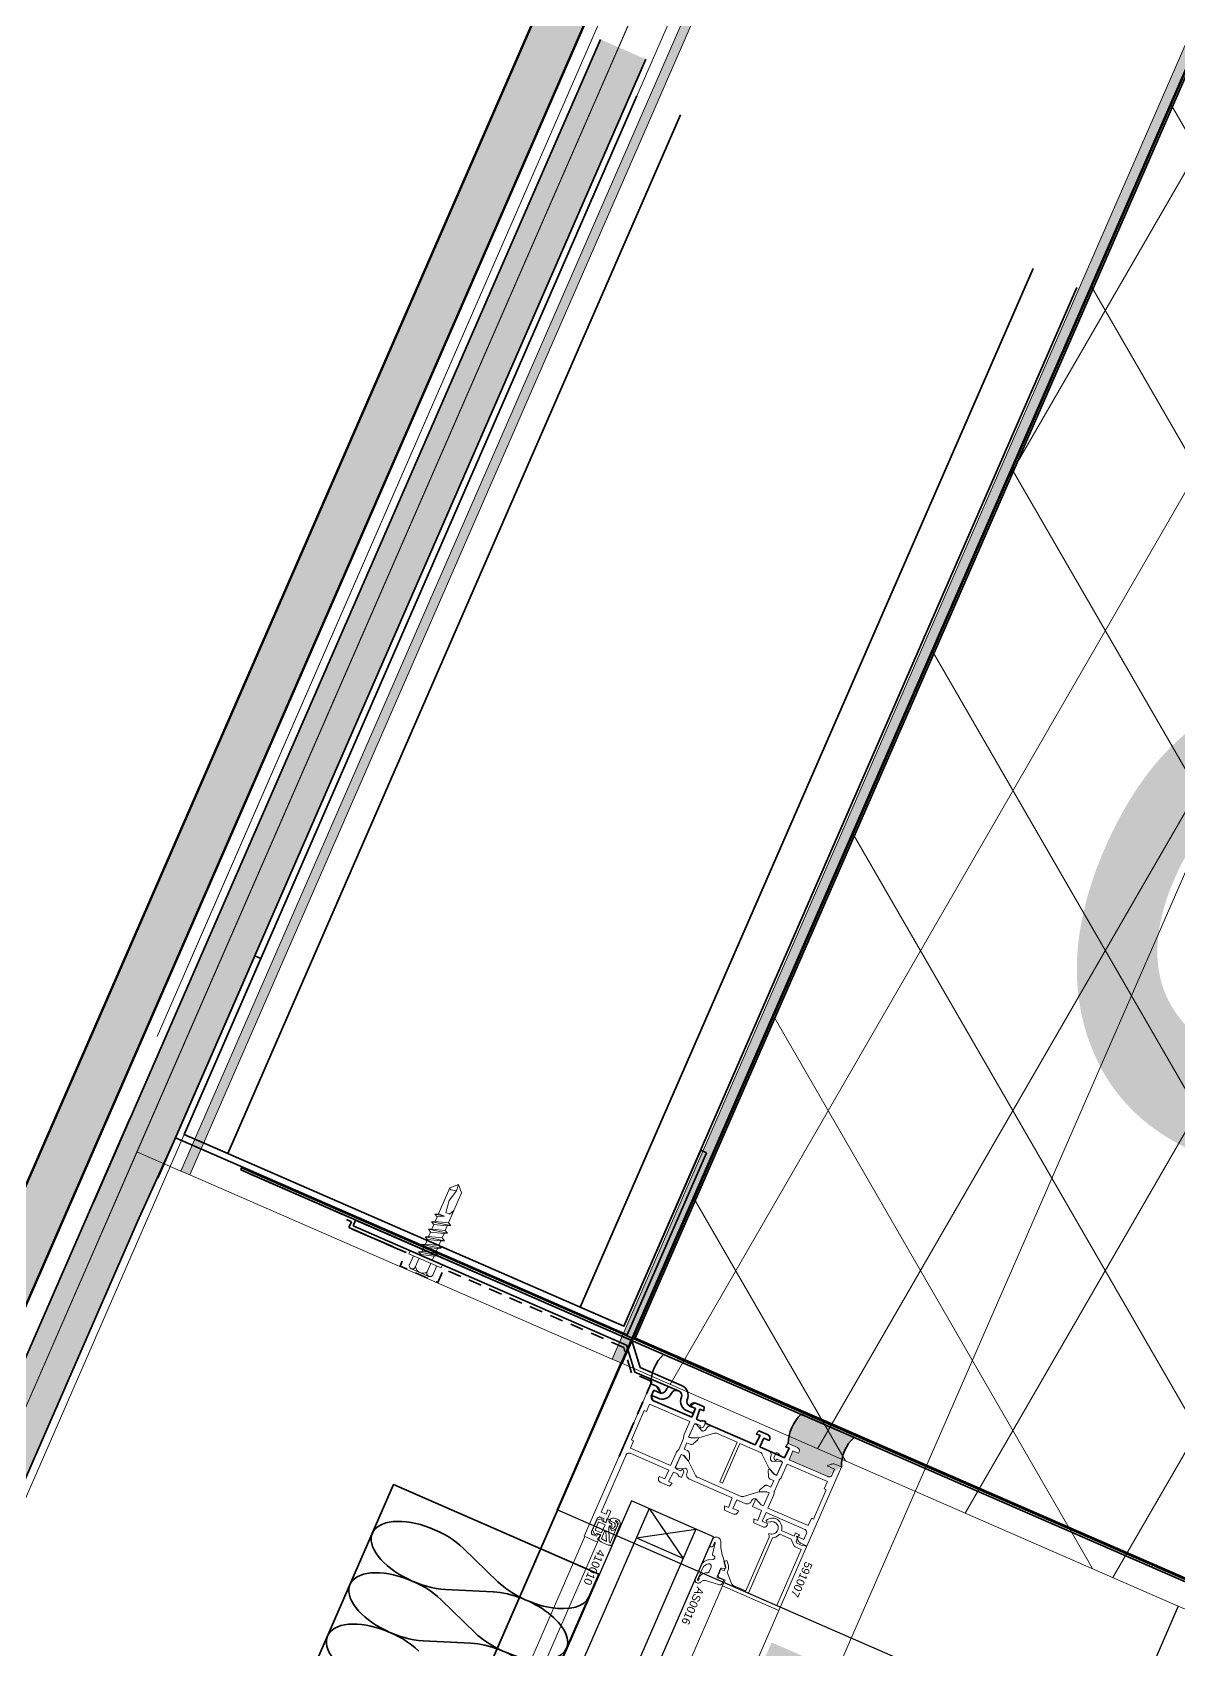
# Model space of a CAD drawing. Header units: millimetres. Extents: x -50172 to 90294, y -80883 to 956680.
# Drawn here: x 9364 to 9722, y -5718 to -5213 of the extents above; entities that cross this region are included whole.
import ezdxf
from ezdxf.enums import TextEntityAlignment as Align

# ---------------------------------------------------------------- set-up
doc = ezdxf.new("R2010")
doc.units = ezdxf.units.MM
doc.header["$MEASUREMENT"] = 0
for name, pattern in [('Dot & Dashed', [670.277762, 352.777767, -176.388884, 0, -141.111112]), ('Double Dashed', [1093.611073, 529.166651, -211.666656, 141.111112, -211.666656]), ('STYLE_15', [6.944444, 4.165649, -2.778795])]:
    doc.linetypes.add(name, pattern=pattern)
for name, color, linetype, lineweight in [('0_Pen_No__1', 7, 'Continuous', 13), ('0_Pen_No__2', 8, 'Continuous', 15), ('0_Pen_No__5', 7, 'Continuous', 25), ('0_Pen_No__6', 7, 'Continuous', 35), ('0_Pen_No__7', 7, 'Continuous', 35), ('0_Pen_No__9', 7, 'Continuous', 13), ('New_A-20-M_Floor_Slab_Pen_No__89', 8, 'Continuous', 20), ('New_A-20-M_Roof_Pen_No__93', 8, 'Continuous', 13), ('New_A-25-M_Curtain_Wall_Pen_No__90', 8, 'Continuous', 20), ('New_A-25-M_Wall_Ext_Pen_No__1', 7, 'Continuous', 13), ('New_A-25-M_Wall_Ext_Pen_No__87', 8, 'Continuous', 20), ('New_A-95-P_Drawing_Pen_No__1', 7, 'Continuous', 13), ('New_ArchiCAD Windows_Pen_No__1', 7, 'Continuous', 13), ('New_ArchiCAD Windows_Pen_No__3', 7, 'Continuous', 18), ('New_ArchiCAD Zone Stamps_Pen_No__9', 7, 'Continuous', 13)]:
    doc.layers.add(name, color=color, linetype=linetype, lineweight=lineweight)
for name, color, linetype, lineweight, true_color in [('0_Pen_No__40', 7, 'Continuous', 35, 0x2a2a2a), ('0_Pen_No__54', 7, 'Continuous', 35, 0x444444), ('A-15-MG_Structural_Grid_Pen_No__163', 7, 'Continuous', 0, 0x750077), ('A-25-M_Wall_Int_Pen_No__107', 7, 'Continuous', 15, 0xa6a6a6), ('A-25-M_Wall_Int_Pen_No__27', 7, 'Continuous', 50, 0x2a2a2a), ('New_A-15-MG_Structural_Grid_Phase_2_Pen_No__222', 7, 'Continuous', 13, 0x65af33), ('New_A-25-M_Curtain_Wall_Pen_No__69', 7, 'Continuous', 20, 0x606060), ('New_A-25-M_Wall_Ext_Pen_No__107', 7, 'Continuous', 15, 0xa6a6a6), ('New_A-35-M_FFE-Zone_Pen_No__74', 7, 'Continuous', 20, 0x606060), ('New_ArchiCAD Windows_Pen_No__23', 7, 'Continuous', 30, 0x2a2a2a)]:
    doc.layers.add(name, color=color, linetype=linetype, lineweight=lineweight, true_color=true_color)
for name, color, linetype in [('A-15-MG_Structural_Grid', 7, 'Continuous'), ('A-25-M_Wall_Int', 7, 'Continuous'), ('New_A-15-MG_Structural_Grid_Phase_2', 7, 'Continuous'), ('New_A-20-M_Floor_Slab', 7, 'Continuous'), ('New_A-20-M_Roof', 7, 'Continuous'), ('New_A-25-M_Curtain_Wall', 7, 'Continuous'), ('New_A-25-M_Wall_Ext', 7, 'Continuous'), ('New_A-35-M_FFE-Zone', 7, 'Continuous'), ('New_A-95-P_Drawing', 7, 'Continuous'), ('New_ArchiCAD Windows', 7, 'Continuous')]:
    doc.layers.add(name, color=color, linetype=linetype)
doc.styles.add('GENERATED_STYLE_2', font='')
doc.styles.add('GENERATED_STYLE_3', font='')
doc.styles.add('GENERATED_STYLE_4', font='')
doc.styles.get('GENERATED_STYLE_2').set_extended_font_data('Arial', bold=True)
doc.styles.get('GENERATED_STYLE_3').set_extended_font_data('Arial')
doc.styles.get('GENERATED_STYLE_4').set_extended_font_data('Swis721 BT')
doc.dimstyles.new('GENERATED_STYLE__1', dxfattribs={"dimtxt": 250, "dimasz": 95, "dimexe": 0.18, "dimexo": 0, "dimgap": 0.09, "dimtad": 1, "dimdec": 0, "dimzin": 0, "dimdsep": 46, "dimtxsty": 'GENERATED_STYLE_4', "dimblk": 'ARROWHEAD_2', "dimblk1": 'ARROWHEAD_2', "dimblk2": 'ARROWHEAD_2', "dimcen": 0.09, "dimclrd": 7, "dimclre": 7, "dimclrt": 7, "dimadec": 0, "dimazin": 0, "dimtfac": 1, "dimtdec": 4, "dimtmove": 0, "dimatfit": 3, "dimfxl": 1, "dimtolj": 1, "dimtzin": 0, "dimarcsym": 0})

# ---------------------------------------------------------------- blocks, each defined once
blk = doc.blocks.new('Wall_2_1', base_point=(10092.6, -4631.3))
at = {"layer": 'New_A-25-M_Wall_Ext_Pen_No__87', "linetype": 'Continuous', "flags": 128}
for points in [[(10000.93, -4591.33), (2142.47, -22613.27)], [(2234.14, -22653.24), (10092.6, -4631.3)]]:
    blk.add_lwpolyline(points, dxfattribs=at)
blk = doc.blocks.new('Wall_4_1', base_point=(9982.59, -4632.6))
at = {"layer": 'New_A-25-M_Wall_Ext_Pen_No__87', "linetype": 'Continuous', "flags": 128}
for points in [[(9831.34, -4566.65), (7921.52, -8946.49)], [(4871.77, -16353.33), (9982.59, -4632.6)]]:
    blk.add_lwpolyline(points, dxfattribs=at)
blk = doc.blocks.new('Single Office_INB 2115_24_1', base_point=(8057.77, -4933.21))
at = {"layer": 'New_A-35-M_FFE-Zone_Pen_No__74', "linetype": 'Continuous'}
blk.add_line((8511.78, -7592.83), (9849.29, -4525.48), dxfattribs=at)
at = {"layer": 'New_ArchiCAD Zone Stamps_Pen_No__9'}
for tag, height, style, p in [('ROOM_NAME', 250, 'GENERATED_STYLE_2', (6347.73, -3992.94)), ('zoneNameLine2', 250, 'GENERATED_STYLE_2', (6159.3, -4425.07)), ('ROOM_NUMBER', 200, 'GENERATED_STYLE_3', (5970.87, -4845.78)), ('measuredAreaCode', 200, 'GENERATED_STYLE_3', (5813.84, -5205.89)), ('DUMMY_649', 200, 'GENERATED_STYLE_3', (6121.24, -5339.93)), ('DUMMY_650', 200, 'GENERATED_STYLE_3', (6610.58, -5553.31)), ('DUMMY_651', 133.33, 'GENERATED_STYLE_3', (6889.88, -5659.86))]:
    blk.add_attdef(tag, text='', height=height, rotation=336.4404, dxfattribs=dict(at, style=style)).set_placement(p, align=Align.TOP_LEFT)
blk = doc.blocks.new('Slab_4_1', base_point=(-34879.65, -33019.01))
at = {"layer": 'New_A-20-M_Floor_Slab_Pen_No__89', "linetype": 'Continuous', "flags": 128}
blk.add_lwpolyline([(10933.09, -26822.78), (1863.41, -22867.95), (9871.66, -4502.51), (4224.74, -2040.17), (4132.95, -2000.14), (2145.42, -6558.18), (-3141.98, -4252.62), (-10743.58, -11326.43), (-11126.43, -10915.01), (-34879.65, -33019.01)], dxfattribs=at)
blk = doc.blocks.new('Slab_14_1', base_point=(10933.09, -26822.78))
at = {"layer": 'New_A-20-M_Floor_Slab_Pen_No__89', "linetype": 'Continuous', "flags": 128}
blk.add_lwpolyline([(10933.09, -26822.78), (1863.41, -22867.95), (9871.66, -4502.51), (18941.33, -8457.33)], close=True, dxfattribs=at)
blk = doc.blocks.new('Double Window 19_5')
at = {"layer": 'New_ArchiCAD Windows_Pen_No__1', "linetype": 'Continuous'}
for p, q in [((700, -0.5), (700, 0)), ((700, -190), (700, -0.5))]:
    blk.add_line(p, q, dxfattribs=at)
at = {"layer": 'New_ArchiCAD Windows_Pen_No__23', "linetype": 'Continuous'}
for p, q in [((650, -190), (650, 0)), ((650, 0), (700, 0)), ((700, -190), (650, -190))]:
    blk.add_line(p, q, dxfattribs=at)
at = {"layer": 'New_ArchiCAD Windows_Pen_No__3', "linetype": 'Continuous'}
for p, q in [((-700, 165), (700, 165)), ((-200, 0), (650, 0))]:
    blk.add_line(p, q, dxfattribs=at)
blk = doc.blocks.new('Wall_239_1', base_point=(10165.92, -4712.54))
at = {"layer": 'New_A-25-M_Wall_Ext_Pen_No__107', "linetype": 'Continuous'}
h = blk.add_hatch(dxfattribs=at)
h.set_pattern_fill('Plaster_0001', color=256, style=0, pattern_type=2)
h.set_pattern_definition([(66.4404, (0, 0), (-158.7675, 69.2305), [0, -100]), (66.4404, (-59.4, 80.45), (-158.7675, 69.2305), [0, -100])])
h.paths.add_polyline_path([(9396.94, -5562.86), (9410.69, -5568.86), (9845.09, -4572.65), (9831.34, -4566.65)])
at = {"layer": 'New_A-25-M_Wall_Ext_Pen_No__107', "linetype": 'Continuous', "lineweight": 0, "true_color": 0x535353}
for points in [[(9410.69, -5568.86), (9413.44, -5570.06), (9847.84, -4573.85), (9845.09, -4572.65)], [(9545.44, -5627.61), (9548.19, -5628.81), (9982.59, -4632.6), (9979.84, -4631.4)]]:
    blk.add_hatch(color=251, dxfattribs=at).paths.add_polyline_path(points)
at = {"layer": 'New_A-25-M_Wall_Ext_Pen_No__107', "linetype": 'Continuous'}
blk.add_hatch(color=256, dxfattribs=at).paths.add_polyline_path([(9982.59, -4632.6), (9548.19, -5628.81), (9548.65, -5629.01), (9983.05, -4632.8)])
h = blk.add_hatch(dxfattribs=at)
h.set_pattern_fill('Batt_Insulation_0001', color=256, style=0, pattern_type=2)
h.set_pattern_definition([(60, (0, 0), (-43.30127, 25), []), (120, (0, 0), (43.30127, 25), [])])
h.paths.add_polyline_path([(9983.05, -4632.8), (9548.65, -5629.01), (9722.35, -5704.76), (9730.88, -5708.47), (10165.27, -4712.26)])
at = {"layer": 'New_A-25-M_Wall_Ext_Pen_No__1', "linetype": 'Continuous'}
for p, q in [((9410.69, -5568.86), (9845.09, -4572.65)), ((9413.44, -5570.06), (9847.84, -4573.85)), ((9545.44, -5627.61), (9979.84, -4631.4)), ((9548.19, -5628.81), (9982.59, -4632.6)), ((9548.65, -5629.01), (9983.05, -4632.8)), ((9410.69, -5568.86), (9396.94, -5562.86)), ((9413.44, -5570.06), (9410.69, -5568.86)), ((9545.44, -5627.61), (9413.44, -5570.06)), ((9548.19, -5628.81), (9545.44, -5627.61)), ((9548.65, -5629.01), (9548.19, -5628.81)), ((9722.35, -5704.76), (9548.65, -5629.01)), ((9730.88, -5708.47), (9722.35, -5704.76))]:
    blk.add_line(p, q, dxfattribs=at)
at = {"layer": 'New_A-25-M_Wall_Ext_Pen_No__1', "linetype": 'Continuous', "flags": 128}
blk.add_lwpolyline([(9831.34, -4566.65), (9396.94, -5562.86)], dxfattribs=at)
at = {"layer": 'New_ArchiCAD Windows', "color": 251, "linetype": 'Continuous', "lineweight": 20, "true_color": 0x606060, "zscale": 1000, "rotation": 66.44041158399281}
blk.add_blockref('Double Window 19_5', (9268.4, -6270.46), dxfattribs=at)
blk = doc.blocks.new('Wall_449_1', base_point=(9073.79, -6234.67))
at = {"layer": 'A-25-M_Wall_Int_Pen_No__107', "linetype": 'Continuous'}
blk.add_hatch(color=256, dxfattribs=at).paths.add_polyline_path([(9093.54, -6226.92), (9543.89, -5194.12), (9530.14, -5188.12), (9073.79, -6234.67)])
at = {"layer": 'A-25-M_Wall_Int_Pen_No__27', "linetype": 'Continuous', "flags": 128}
for points in [[(9530.14, -5188.12), (9073.79, -6234.67)], [(9093.54, -6226.92), (9543.89, -5194.12)]]:
    blk.add_lwpolyline(points, dxfattribs=at)
blk = doc.blocks.new('Morph_2_1')
at = {"layer": 'New_A-20-M_Roof_Pen_No__93', "linetype": 'Continuous', "flags": 128}
blk.add_lwpolyline([(2064.53, -22792.01), (10012.82, -4564.06)], dxfattribs=at)
blk = doc.blocks.new('Standard grid marker')
at = {"layer": 'A-15-MG_Structural_Grid_Pen_No__163', "linetype": 'Double Dashed'}
blk.add_line((1000, 0), (29725.95, 0), dxfattribs=at)
at = {"layer": 'A-15-MG_Structural_Grid_Pen_No__163', "style": 'GENERATED_STYLE_4'}
for tag, p in [('AC_MarkerText_1_0', (-500, 41.18)), ('AC_MarkerText_1_1', (31225.95, 41.18))]:
    blk.add_attdef(tag, text='', height=350, rotation=90, dxfattribs=at).set_placement(p, align=Align.MIDDLE_CENTER)
blk = doc.blocks.new('Beam_8_1', base_point=(10000.93, -4591.33))
at = {"layer": 'New_A-25-M_Curtain_Wall_Pen_No__69', "linetype": 'Dot & Dashed'}
blk.add_line((10000.93, -4591.33), (2142.47, -22613.27), dxfattribs=at)
at = {"layer": 'New_A-25-M_Curtain_Wall_Pen_No__90', "linetype": 'Continuous'}
blk.add_line((10000.93, -4591.33), (2142.47, -22613.27), dxfattribs=at)
blk = doc.blocks.new('*D1314')
at = {"layer": 'New_A-95-P_Drawing_Pen_No__1', "linetype": 'Continuous'}
for p, q in [((10444.54, -4791.67), (10358.8, -4675.56)), ((10426.1, -4677.59), (10401.67, -4733.62)), ((10315.74, -4696.14), (10487.61, -4771.09)), ((10401.67, -4733.62), (9682.21, -6383.58)), ((9639.34, -6325.52), (9725.07, -6441.64)), ((9596.27, -6346.11), (9768.14, -6421.05)), ((9682.21, -6383.58), (9657.77, -6439.61))]:
    blk.add_line(p, q, dxfattribs=at)
at = {"layer": 'New_A-95-P_Drawing_Pen_No__1', "insert": (9819.6, -5943.41), "char_height": 250, "attachment_point": 7, "rotation": 66.4404, "style": 'GENERATED_STYLE_4'}
blk.add_mtext('\\A1;{\\fSwis721 BT|b0|i0|c0|p34;1,800}', dxfattribs=at)
blk = doc.blocks.new('ARROWHEAD_2')
at = {"color": 0, "linetype": 'Continuous', "lineweight": 0}
for p, q in [((-0.3781, -0.655), (0.3781, 0.655)), ((0, 0), (-1, 0))]:
    blk.add_line(p, q, dxfattribs=at)
blk = doc.blocks.new('Standard grid marker_43')
at = {"layer": 'New_A-15-MG_Structural_Grid_Phase_2_Pen_No__222', "linetype": 'Double Dashed'}
blk.add_line((948.58, 0), (36650.52, 0), dxfattribs=at)
at = {"layer": 'New_A-15-MG_Structural_Grid_Phase_2_Pen_No__222', "style": 'GENERATED_STYLE_4'}
for tag, p in [('AC_MarkerText_1_0', (-500, -588.26)), ('AC_MarkerText_1_1', (38099.1, -588.26))]:
    blk.add_attdef(tag, text='', height=350, rotation=90, dxfattribs=at).set_placement(p, align=Align.MIDDLE_CENTER)

msp = doc.modelspace()

# ---------------------------------------------------------------- hatches: boundary and pattern name
at = {"layer": '0_Pen_No__40', "linetype": 'Continuous'}
msp.add_hatch(color=256, dxfattribs=at).paths.add_polyline_path([(9093.42, -6243.48), (9113.16, -6235.73), (9555.98, -5221.46), (9541.77, -5215.26)])
at = {"layer": '0_Pen_No__7', "linetype": 'Continuous'}
msp.add_hatch(color=256, dxfattribs=at).paths.add_polyline_path([(9612.82, -5664.3), (9617.1, -5661.26, -0.224449), (9621.1, -5652.09), (9604.46, -5644.84, 0.199996), (9600.46, -5654), (9603.35, -5655.26, -0.414214), (9603.87, -5656.58), (9603.67, -5657.03), (9601.92, -5656.28), (9600.72, -5659.03)])

# ---------------------------------------------------------------- linework, layer by layer
at = {"layer": '0_Pen_No__1', "linetype": 'Continuous'}
for p, q in [((9497.38, -5573.05), (9494.74, -5574.08)), ((9496.79, -5575.04), (9497.38, -5573.05)), ((9497.38, -5573.05), (9498.41, -5575.68)), ((9491.19, -5582.24), (9494.74, -5574.08)), ((9494.34, -5585.01), (9498.41, -5575.68)), ((9496.79, -5575.04), (9495.08, -5574.68)), ((9491.19, -5582.24), (9490.06, -5582.31)), ((9490.06, -5582.31), (9490.78, -5583.18)), ((9490.06, -5582.31), (9493.07, -5582.92)), ((9490.16, -5584.59), (9490.78, -5583.18)), ((9490.78, -5583.18), (9493.07, -5582.92)), ((9493.07, -5582.92), (9491.19, -5582.24)), ((9494.34, -5585.01), (9494.96, -5583.6)), ((9494.96, -5583.6), (9494.85, -5583.84)), ((9489.13, -5586.95), (9488.01, -5587.02)), ((9488.01, -5587.02), (9488.72, -5587.89)), ((9488.01, -5587.02), (9494.02, -5588.24)), ((9488.72, -5587.89), (9488.1, -5589.31)), ((9488.72, -5587.89), (9492.9, -5588.31)), ((9490.16, -5584.59), (9489.04, -5584.67)), ((9489.04, -5584.67), (9495.05, -5585.89)), ((9489.04, -5584.67), (9489.75, -5585.54)), ((9489.75, -5585.54), (9489.13, -5586.95)), ((9493.31, -5587.37), (9489.13, -5586.95)), ((9489.75, -5585.54), (9493.93, -5585.96)), ((9494.34, -5585.01), (9490.16, -5584.59)), ((9492.28, -5589.73), (9492.9, -5588.31)), ((9492.9, -5588.31), (9494.02, -5588.24)), ((9493.31, -5587.37), (9493.93, -5585.96)), ((9494.02, -5588.24), (9493.31, -5587.37)), ((9493.93, -5585.96), (9495.05, -5585.89)), ((9495.05, -5585.89), (9494.34, -5585.01)), ((9487.08, -5591.66), (9485.95, -5591.74)), ((9485.95, -5591.74), (9486.66, -5592.61)), ((9485.95, -5591.74), (9491.97, -5592.96)), ((9486.05, -5594.02), (9486.66, -5592.61)), ((9486.66, -5592.61), (9490.85, -5593.03)), ((9488.1, -5589.31), (9486.98, -5589.38)), ((9486.98, -5589.38), (9493, -5590.6)), ((9486.98, -5589.38), (9487.69, -5590.25)), ((9487.08, -5591.66), (9487.69, -5590.25)), ((9491.26, -5592.09), (9487.08, -5591.66)), ((9487.69, -5590.25), (9491.87, -5590.67)), ((9492.28, -5589.73), (9488.1, -5589.31)), ((9490.23, -5594.44), (9490.85, -5593.03)), ((9490.85, -5593.03), (9491.97, -5592.96)), ((9491.26, -5592.09), (9491.87, -5590.67)), ((9491.97, -5592.96), (9491.26, -5592.09)), ((9491.87, -5590.67), (9493, -5590.6)), ((9493, -5590.6), (9492.28, -5589.73)), ((9481.94, -5594.68), (9482.34, -5593.77)), ((9492.02, -5599.08), (9481.94, -5594.68)), ((9482.08, -5598.12), (9483.32, -5595.28)), ((9492.42, -5598.16), (9482.34, -5593.77)), ((9483.91, -5598.92), (9485.15, -5596.08)), ((9486.05, -5594.02), (9484.93, -5594.09)), ((9484.93, -5594.09), (9485.64, -5594.96)), ((9484.93, -5594.09), (9490.94, -5595.31)), ((9485.55, -5595.17), (9485.64, -5594.96)), ((9485.64, -5594.96), (9489.82, -5595.39)), ((9490.23, -5594.44), (9486.05, -5594.02)), ((9487.58, -5600.52), (9488.82, -5597.68)), ((9489.22, -5596.76), (9489.82, -5595.39)), ((9489.41, -5601.32), (9490.65, -5598.48)), ((9489.82, -5595.39), (9490.94, -5595.31)), ((9490.94, -5595.31), (9490.23, -5594.44)), ((9492.02, -5599.08), (9492.42, -5598.16)), ((9488.13, -5601.75), (9482.63, -5599.35))]:
    msp.add_line(p, q, dxfattribs=at)
at = {"layer": '0_Pen_No__1', "linetype": 'Continuous', "flags": 128}
for points in [[(9496.01, -5581.18), (9494.63, -5582.3), (9493.52, -5581.82), (9494.47, -5578.05), (9496.79, -5575.04)], [(9495.08, -5574.68), (9494.81, -5574.55), (9494.74, -5574.08)]]:
    msp.add_lwpolyline(points, dxfattribs=at)
at = {"layer": '0_Pen_No__1', "linetype": 'Continuous'}
for centre, radius, start, end in [((9483.04, -5598.43), 1.01, 150.4927, 342.3881), ((9486.33, -5598.39), 2.36, 188.3976, 304.4832), ((9488.54, -5600.83), 1.01, 150.4927, 342.3881)]:
    msp.add_arc(centre, radius, start, end, dxfattribs=at)
at = {"layer": '0_Pen_No__2', "linetype": 'Continuous', "flags": 128}
for points in [[(9563.1, -5662.25), (9551.09, -5657.02), (9550.94, -5656.97), (9550.79, -5656.94), (9550.63, -5656.94), (9550.47, -5656.96), (9550.32, -5657), (9550.18, -5657.07), (9550.05, -5657.16), (9549.94, -5657.27), (9549.85, -5657.4), (9549.77, -5657.54), (9541.98, -5675.41), (9543.54, -5676.09), (9544.14, -5674.71), (9545.05, -5675.11), (9543.45, -5678.78), (9542.54, -5678.38), (9542.94, -5677.46), (9541.84, -5676.99), (9541.72, -5676.94), (9541.6, -5676.92), (9541.47, -5676.92), (9541.35, -5676.94), (9541.23, -5676.97), (9541.11, -5677.03), (9541.01, -5677.1), (9540.92, -5677.19), (9540.84, -5677.29), (9540.78, -5677.4), (9539.03, -5681.43), (9538.99, -5681.55), (9538.96, -5681.67), (9538.96, -5681.8), (9538.98, -5681.92), (9539.01, -5682.04), (9539.07, -5682.16), (9539.14, -5682.26), (9539.23, -5682.35), (9539.33, -5682.43), (9539.44, -5682.48), (9540.54, -5682.96), (9540.94, -5682.05), (9541.86, -5682.45), (9540.86, -5684.74), (9536.73, -5682.94), (9557.52, -5635.28), (9559.25, -5636.03), (9559.53, -5636.18), (9559.78, -5636.37), (9560, -5636.6), (9560.18, -5636.85), (9560.32, -5637.14), (9560.79, -5638.34), (9558.48, -5637.33), (9557.68, -5639.16), (9557.62, -5639.31), (9557.6, -5639.47), (9557.59, -5639.62), (9557.62, -5639.78), (9557.66, -5639.93), (9557.73, -5640.07), (9557.82, -5640.2), (9557.93, -5640.31), (9558.05, -5640.41), (9558.19, -5640.48), (9570.29, -5645.76), (9571.49, -5643.01), (9569.75, -5642.25), (9569.95, -5641.79), (9570.02, -5641.65), (9570.12, -5641.52), (9570.23, -5641.41), (9570.36, -5641.33), (9570.5, -5641.26), (9570.65, -5641.21), (9570.81, -5641.19), (9570.96, -5641.19), (9571.12, -5641.22), (9571.27, -5641.27), (9574.15, -5642.53), (9574.07, -5643.8), (9572.88, -5643.28), (9571.76, -5646.39), (9573.12, -5646.99), (9573.22, -5646.94), (9573.36, -5646.87), (9573.51, -5646.82), (9573.67, -5646.8), (9573.82, -5646.8), (9573.98, -5646.83), (9574.13, -5646.88), (9574.71, -5647.14), (9573.97, -5648.83), (9573.05, -5649.19), (9572.95, -5648.33), (9571.79, -5647.83), (9571.14, -5647.82), (9569.34, -5651.94), (9570.26, -5652.34), (9572.49, -5652.22), (9572.23, -5652.82), (9570.91, -5654), (9570.78, -5654.1), (9570.64, -5654.18), (9570.48, -5654.23), (9570.32, -5654.26), (9570.16, -5654.26), (9570, -5654.23), (9569.84, -5654.18), (9568.78, -5653.72), (9567.91, -5655.73), (9568.97, -5656.19), (9569.11, -5656.27), (9569.24, -5656.37), (9569.35, -5656.49), (9569.44, -5656.63), (9569.51, -5656.78), (9569.55, -5656.93), (9569.57, -5657.1), (9569.59, -5658.87), (9569.33, -5659.46), (9567.9, -5657.75), (9566.98, -5657.35), (9565.18, -5661.47), (9565.63, -5661.94), (9566.8, -5662.45), (9567.49, -5661.93), (9567.85, -5662.86), (9567.11, -5664.55), (9566.53, -5664.3), (9566.39, -5664.22), (9566.27, -5664.13), (9566.16, -5664.01), (9566.07, -5663.89), (9566, -5663.74), (9565.96, -5663.59), (9565.92, -5663.49), (9564.56, -5662.89), (9563.04, -5665.83), (9564.24, -5666.35), (9563.36, -5667.28), (9560.47, -5666.02), (9560.34, -5665.95), (9560.21, -5665.85), (9560.1, -5665.74), (9560.01, -5665.61), (9559.94, -5665.47), (9559.9, -5665.32), (9559.88, -5665.16), (9559.88, -5665.01), (9559.91, -5664.85), (9559.96, -5664.7), (9560.16, -5664.25), (9561.9, -5665)], [(9563.7, -5660.88), (9565.44, -5656.89), (9565.58, -5656.62), (9565.76, -5656.38), (9565.98, -5656.16), (9566.08, -5656.05), (9566.17, -5655.93), (9566.24, -5655.8), (9567.7, -5652.45), (9567.75, -5652.31), (9567.78, -5652.16), (9567.78, -5652.01), (9567.8, -5651.71), (9567.85, -5651.41), (9567.95, -5651.12), (9569.69, -5647.13), (9557.13, -5641.65), (9556.14, -5643.95), (9555.49, -5643.67), (9551.5, -5652.83), (9552.14, -5653.11), (9551.14, -5655.4)], [(9590.44, -5650.94), (9591.32, -5650.02), (9594.21, -5651.28), (9594.35, -5651.35), (9594.47, -5651.44), (9594.58, -5651.56), (9594.67, -5651.69), (9594.74, -5651.83), (9594.79, -5651.98), (9594.81, -5652.13), (9594.81, -5652.29), (9594.78, -5652.44), (9594.73, -5652.59), (9594.53, -5653.05), (9592.79, -5652.29), (9591.59, -5655.04), (9594.22, -5656.19), (9594.42, -5656.3), (9594.61, -5656.44), (9594.78, -5656.61), (9594.91, -5656.8), (9595.01, -5657.01), (9595.08, -5657.24), (9595.11, -5657.47), (9595.11, -5657.71), (9595.07, -5657.94), (9594.99, -5658.16), (9594.95, -5658.25), (9594.9, -5658.4), (9594.87, -5658.56), (9594.87, -5658.71), (9594.89, -5658.87), (9594.94, -5659.02), (9595.01, -5659.16), (9595.1, -5659.29), (9595.21, -5659.4), (9595.33, -5659.5), (9595.47, -5659.57), (9597.89, -5659.53), (9598.62, -5659.85), (9596.86, -5663.89), (9596.13, -5663.57), (9594.5, -5661.79), (9592.25, -5657.22), (9592.18, -5657.1), (9592.09, -5656.99), (9591.99, -5656.89), (9591.88, -5656.81), (9591.75, -5656.75), (9585.32, -5653.95), (9579.93, -5666.32), (9579.1, -5665.96), (9584.5, -5653.59), (9578.07, -5650.78), (9577.93, -5650.73), (9577.8, -5650.71), (9577.66, -5650.7), (9577.52, -5650.71), (9577.38, -5650.74), (9572.5, -5652.2), (9570.09, -5652.21), (9569.36, -5651.89), (9571.12, -5647.86), (9571.85, -5648.18), (9573.47, -5649.98), (9573.62, -5650.03), (9573.77, -5650.06), (9573.93, -5650.06), (9574.08, -5650.04), (9574.23, -5649.99), (9574.38, -5649.92), (9574.5, -5649.83), (9574.62, -5649.72), (9574.71, -5649.6), (9574.79, -5649.46), (9574.83, -5649.37), (9574.94, -5649.16), (9575.08, -5648.97), (9575.25, -5648.81), (9575.44, -5648.67), (9575.65, -5648.57), (9575.88, -5648.5), (9576.11, -5648.47), (9576.35, -5648.48), (9576.58, -5648.52), (9576.8, -5648.59), (9590.12, -5654.4), (9591.64, -5651.46)], [(9593.53, -5675.52), (9605.63, -5680.8), (9605.77, -5680.87), (9605.89, -5680.97), (9606, -5681.08), (9606.09, -5681.21), (9606.16, -5681.35), (9606.21, -5681.5), (9606.23, -5681.66), (9606.23, -5681.81), (9606.2, -5681.97), (9606.15, -5682.12), (9605.35, -5683.95), (9603.03, -5682.94), (9603.51, -5684.15), (9603.64, -5684.43), (9603.82, -5684.68), (9604.04, -5684.91), (9604.29, -5685.1), (9604.57, -5685.25), (9606.31, -5686.01), (9617.1, -5661.26), (9615.36, -5660.5), (9615.06, -5660.4), (9614.75, -5660.34), (9614.44, -5660.33), (9614.13, -5660.38), (9613.83, -5660.47), (9612.63, -5660.94), (9614.94, -5661.95), (9614.14, -5663.78), (9614.07, -5663.92), (9613.97, -5664.05), (9613.86, -5664.16), (9613.73, -5664.25), (9613.59, -5664.32), (9613.44, -5664.36), (9613.28, -5664.38), (9613.13, -5664.38), (9612.97, -5664.35), (9612.82, -5664.3), (9600.72, -5659.03), (9601.92, -5656.28), (9603.67, -5657.03), (9603.87, -5656.58), (9603.92, -5656.43), (9603.94, -5656.27), (9603.95, -5656.12), (9603.93, -5655.96), (9603.88, -5655.81), (9603.81, -5655.67), (9603.72, -5655.54), (9603.61, -5655.43), (9603.49, -5655.33), (9603.35, -5655.26), (9600.46, -5654), (9599.58, -5654.93), (9600.78, -5655.45), (9599.26, -5658.39), (9597.9, -5657.79), (9597.87, -5657.69), (9597.82, -5657.54), (9597.75, -5657.39), (9597.66, -5657.27), (9597.55, -5657.15), (9597.43, -5657.06), (9597.29, -5656.98), (9596.71, -5656.73), (9595.97, -5658.42), (9596.33, -5659.35), (9597.03, -5658.83), (9598.19, -5659.34), (9598.64, -5659.81), (9596.84, -5663.93), (9595.92, -5663.53), (9594.49, -5661.82), (9594.23, -5662.41), (9594.26, -5664.18), (9594.27, -5664.35), (9594.32, -5664.5), (9594.38, -5664.65), (9594.47, -5664.79), (9594.58, -5664.91), (9594.71, -5665.01), (9594.86, -5665.09), (9595.92, -5665.55), (9595.04, -5667.56), (9593.98, -5667.1), (9593.82, -5667.05), (9593.66, -5667.02), (9593.5, -5667.02), (9593.34, -5667.05), (9593.18, -5667.1), (9593.04, -5667.18), (9592.91, -5667.28), (9591.59, -5668.46), (9591.33, -5669.06), (9593.57, -5668.94), (9594.48, -5669.34), (9592.7, -5673.42), (9591.97, -5673.1), (9590.35, -5671.3), (9589.31, -5673.69), (9592.06, -5674.89), (9590.95, -5678), (9589.75, -5677.48), (9589.67, -5678.75), (9592.56, -5680.01), (9592.7, -5680.06), (9592.86, -5680.09), (9593.02, -5680.09), (9593.17, -5680.07), (9593.32, -5680.02), (9593.46, -5679.96), (9593.59, -5679.87), (9593.7, -5679.76), (9593.8, -5679.63), (9593.87, -5679.49), (9594.07, -5679.03), (9592.33, -5678.27)], [(9580.58, -5673.48), (9581.78, -5674), (9582.9, -5670.89), (9569.61, -5665.09), (9569.4, -5664.98), (9569.21, -5664.84), (9569.05, -5664.67), (9568.91, -5664.48), (9568.81, -5664.27), (9568.74, -5664.04), (9568.71, -5663.81), (9568.71, -5663.57), (9568.75, -5663.34), (9568.83, -5663.12), (9568.87, -5663.03), (9568.92, -5662.88), (9568.95, -5662.72), (9568.95, -5662.57), (9568.93, -5662.41), (9568.88, -5662.26), (9568.82, -5662.12), (9568.73, -5661.99), (9568.62, -5661.88), (9568.49, -5661.78), (9568.35, -5661.71), (9565.94, -5661.75), (9565.2, -5661.43), (9566.96, -5657.39), (9567.7, -5657.71), (9569.32, -5659.49), (9571.58, -5664.06), (9571.65, -5664.18), (9571.73, -5664.29), (9571.83, -5664.39), (9571.95, -5664.47), (9572.07, -5664.53), (9585.76, -5670.5), (9585.89, -5670.55), (9586.02, -5670.57), (9586.16, -5670.58), (9586.3, -5670.57), (9586.44, -5670.54), (9591.32, -5669.08), (9593.73, -5669.07), (9594.46, -5669.39), (9592.7, -5673.42), (9591.97, -5673.1), (9590.35, -5671.3), (9590.2, -5671.25), (9590.05, -5671.22), (9589.89, -5671.22), (9589.74, -5671.24), (9589.59, -5671.29), (9589.45, -5671.36), (9589.32, -5671.45), (9589.2, -5671.56), (9589.11, -5671.68), (9589.04, -5671.82), (9589, -5671.91), (9588.89, -5672.12), (9588.74, -5672.31), (9588.57, -5672.47), (9588.38, -5672.61), (9588.17, -5672.71), (9587.94, -5672.78), (9587.71, -5672.81), (9587.48, -5672.81), (9587.24, -5672.76), (9587.02, -5672.69), (9584.36, -5671.53), (9583.16, -5674.28), (9584.91, -5675.04), (9584.71, -5675.5), (9584.63, -5675.63), (9584.54, -5675.76), (9584.43, -5675.87), (9584.3, -5675.96), (9584.16, -5676.03), (9584.01, -5676.07), (9583.85, -5676.09), (9583.69, -5676.09), (9583.54, -5676.06), (9583.39, -5676.01), (9580.5, -5674.75)], [(9594.13, -5674.15), (9595.87, -5670.16), (9595.97, -5669.87), (9596.03, -5669.57), (9596.04, -5669.27), (9596.04, -5669.12), (9596.07, -5668.97), (9596.12, -5668.83), (9597.58, -5665.48), (9597.65, -5665.35), (9597.74, -5665.23), (9597.85, -5665.12), (9598.06, -5664.9), (9598.24, -5664.66), (9598.39, -5664.39), (9600.13, -5660.4), (9612.68, -5665.88), (9611.68, -5668.17), (9612.33, -5668.45), (9608.33, -5677.61), (9607.69, -5677.33), (9606.69, -5679.63)], [(9588.02, -5700.68), (9596.91, -5704.55), (9604.54, -5687.05), (9602.63, -5686.21), (9602.5, -5686.14), (9602.37, -5686.05), (9602.26, -5685.93), (9602.17, -5685.8), (9602.1, -5685.66), (9601.38, -5683.81), (9597.79, -5682.25), (9597.44, -5682.63), (9597.02, -5682.94), (9596.56, -5683.18), (9596.06, -5683.34), (9595.55, -5683.41)]]:
    msp.add_lwpolyline(points, close=True, dxfattribs=at)
for points in [[(9593.79, -5678.51), (9593.59, -5677.98), (9593.96, -5677.71), (9594.37, -5677.5), (9594.8, -5677.36), (9595.25, -5677.28), (9595.71, -5677.28), (9596.17, -5677.34), (9596.61, -5677.48), (9597.06, -5677.72), (9597.46, -5678.03), (9597.81, -5678.41), (9598.09, -5678.83), (9598.29, -5679.3), (9598.42, -5679.79), (9598.47, -5680.3), (9598.43, -5680.81), (9598.37, -5681.19), (9602.31, -5682.91), (9602.75, -5681.9), (9604.03, -5682.46), (9603.87, -5682.83), (9603.69, -5682.75), (9602.93, -5684.49), (9603.19, -5685.15), (9604.98, -5685.93), (9605.89, -5685.83), (9606.2, -5686.24), (9597.53, -5706.13), (9579.93, -5698.46), (9580.73, -5696.63), (9578.62, -5695.71), (9578.57, -5694.82), (9578.7, -5694.72), (9578.82, -5694.61), (9578.91, -5694.48), (9578.99, -5694.33), (9579.04, -5694.18), (9579.06, -5694.01), (9579.06, -5693.85), (9579.03, -5693.69), (9579.44, -5693.34), (9580.44, -5693.78), (9580.9, -5692.72), (9580.34, -5690.81), (9581.3, -5690.52), (9581.76, -5692.09), (9581.82, -5692.36), (9581.84, -5692.64), (9581.82, -5692.92), (9581.77, -5693.19), (9581.68, -5693.46), (9581.36, -5694.18), (9582.76, -5697.74), (9582.83, -5697.88), (9582.92, -5698.01), (9583.03, -5698.13), (9583.16, -5698.22), (9583.3, -5698.29), (9587.22, -5700)], [(9587.22, -5700), (9594.53, -5683.23), (9594.4, -5682.07), (9594.83, -5682.19), (9595.16, -5682.26), (9595.49, -5682.26), (9595.82, -5682.21), (9596.14, -5682.11), (9596.43, -5681.95), (9596.7, -5681.75), (9596.92, -5681.5), (9597.1, -5681.22), (9597.23, -5680.91), (9597.3, -5680.58), (9597.32, -5680.25), (9597.28, -5679.92), (9597.18, -5679.6), (9597.03, -5679.3), (9596.83, -5679.03), (9596.59, -5678.8), (9596.32, -5678.62), (9596.01, -5678.48), (9595.69, -5678.4), (9595.36, -5678.37), (9595.03, -5678.4), (9594.71, -5678.48), (9593.79, -5678.51)]]:
    msp.add_lwpolyline(points, dxfattribs=at)
at = {"layer": '0_Pen_No__40', "linetype": 'Continuous'}
for p, q in [((9837.79, -4965.47), (9552.03, -5620.79)), ((9838.43, -4965.75), (9552.67, -5621.07)), ((9541.77, -5215.26), (9383.32, -5578.64)), ((9403.52, -5571.09), (9555.98, -5221.46)), ((9429.38, -5568.49), (9429.66, -5567.85)), ((9553.66, -5622.68), (9429.38, -5568.49)), ((9429.66, -5567.85), (9553.93, -5622.04)), ((9735.36, -5700.74), (9552.03, -5620.79)), ((9553.66, -5622.68), (9737.68, -5702.93)), ((9553.93, -5622.04), (9737.32, -5702)), ((9565.9, -5627.26), (9735.4, -5701.17)), ((9551.69, -5648.63), (9548.8, -5655.27)), ((9612.47, -5648.33), (9621.14, -5652.11)), ((9612.47, -5648.33), (9621.18, -5652.13)), ((9548.8, -5655.27), (9547.6, -5658.02))]:
    msp.add_line(p, q, dxfattribs=at)
at = {"layer": '0_Pen_No__40', "linetype": 'Continuous', "flags": 128}
for points in [[(9566.83, -5238.8), (9425.31, -5563.35), (9411.67, -5557.41), (9553.19, -5232.86)], [(9690.65, -5292.79), (9549.13, -5617.35), (9535.49, -5611.4), (9677.01, -5286.85)], [(9394.83, -5552.25), (9093.42, -6243.48)], [(9113.16, -6235.73), (9397.07, -5584.64), (9409.04, -5558.44)]]:
    msp.add_lwpolyline(points, dxfattribs=at)
msp.add_lwpolyline([(9574.94, -5563.15), (9573.11, -5562.35), (9549.13, -5617.35), (9411.67, -5557.41), (9435.65, -5502.41), (9433.82, -5501.61), (9409.04, -5558.44), (9550.16, -5619.98)], close=True, dxfattribs=at)
at = {"layer": '0_Pen_No__5', "linetype": 'Continuous'}
for p, q in [((9551.47, -5671.91), (9276.37, -6302.31)), ((9556.97, -5674.31), (9281.87, -6304.7)), ((9577.13, -5683.1), (9551.47, -5671.91)), ((9556.97, -5674.31), (9567.64, -5689.87)), ((9571.63, -5680.71), (9296.54, -6311.1)), ((9577.13, -5683.1), (9302.29, -6312.92)), ((9552.97, -5683.48), (9571.63, -5680.71)), ((9567.64, -5689.87), (9552.97, -5683.48))]:
    msp.add_line(p, q, dxfattribs=at)
at = {"layer": '0_Pen_No__54', "linetype": 'Continuous'}
for p, q in [((9498.97, -5686.72), (9509.71, -5697.13)), ((9508.31, -5700.33), (9493.38, -5699.55)), ((9491.98, -5702.76), (9502.71, -5713.17)), ((9501.32, -5716.38), (9486.38, -5715.59))]:
    msp.add_line(p, q, dxfattribs=at)
at = {"layer": '0_Pen_No__54', "linetype": 'Continuous', "flags": 128}
msp.add_lwpolyline([(9286.36, -6279.39), (9541.29, -5694.75), (9477.13, -5666.77), (9222.2, -6251.41)], close=True, dxfattribs=at)
at = {"layer": '0_Pen_No__54', "linetype": 'Continuous'}
for centre, start_param, end_param in [((9486.55, -5688.94), 0.927295, 5.35589), ((9479.56, -5704.98), 0.927295, 5.35589), ((9522.13, -5694.91), 4.068888, 6.283185), ((9515.14, -5710.95), 0, 2.214297), ((9472.56, -5721.02), 0.927295, 5.35589), ((9515.14, -5710.95), 4.068888, 6.283185), ((9508.14, -5726.99), 0, 2.214297)]:
    msp.add_ellipse(centre, major_axis=(16.04, -6.99), ratio=0.5, start_param=start_param, end_param=end_param, dxfattribs=at)
at = {"layer": '0_Pen_No__6', "linetype": 'STYLE_15', "flags": 128}
for points in [[(9549.05, -5623.94), (9492.81, -5599.43), (9490.95, -5603.69), (9479.18, -5598.56), (9481.04, -5594.29), (9463.15, -5586.49), (9481.04, -5594.29), (9463.15, -5586.49), (9481.04, -5594.29), (9463.15, -5586.49), (9463.95, -5584.66), (9462.31, -5583.94), (9462.71, -5583.03), (9445.3, -5575.43)], [(9557.8, -5634.63), (9551.47, -5631.87), (9549.05, -5623.94)], [(9557.8, -5634.63), (9551.52, -5649.02)]]:
    msp.add_lwpolyline(points, dxfattribs=at)
at = {"layer": '0_Pen_No__7', "linetype": 'Continuous'}
for p, q in [((9551.59, -5621.78), (9431.75, -5569.52)), ((9465.27, -5584.14), (9464.47, -5585.97)), ((9464.47, -5585.97), (9549.95, -5623.25)), ((9551.59, -5621.78), (9465.27, -5584.14)), ((9552.55, -5631.63), (9549.95, -5623.25)), ((9554.19, -5630.17), (9551.59, -5621.78)), ((9566.33, -5637.64), (9552.55, -5631.63)), ((9567.15, -5635.82), (9554.19, -5630.17)), ((9559.25, -5636.03), (9557.52, -5635.28)), ((9557.68, -5639.16), (9558.48, -5637.33)), ((9558.19, -5640.48), (9557.68, -5639.16)), ((9557.78, -5638.93), (9558.48, -5637.33)), ((9559.63, -5639.74), (9557.78, -5638.93)), ((9558.48, -5637.33), (9560.79, -5638.34)), ((9560.33, -5638.14), (9558.48, -5637.33)), ((9560.79, -5638.34), (9559.25, -5636.03)), ((9570.29, -5645.76), (9558.19, -5640.48)), ((9568.94, -5643.8), (9570.79, -5644.61)), ((9571.49, -5643.01), (9569.64, -5642.2)), ((9571.27, -5641.27), (9569.75, -5642.25)), ((9569.75, -5642.25), (9571.49, -5643.01)), ((9571.49, -5643.01), (9570.29, -5645.76)), ((9570.79, -5644.61), (9571.49, -5643.01)), ((9574.15, -5642.53), (9571.27, -5641.27)), ((9571.76, -5646.39), (9572.88, -5643.28)), ((9572.88, -5643.28), (9574.07, -5643.8)), ((9574.07, -5643.8), (9574.15, -5642.53)), ((9573.12, -5646.99), (9571.76, -5646.39)), ((9574.13, -5646.88), (9573.12, -5646.99)), ((9574.71, -5647.14), (9574.13, -5646.88)), ((9574.51, -5647.59), (9574.71, -5647.14)), ((9590.12, -5654.4), (9574.51, -5647.59)), ((9621.1, -5652.09), (9604.46, -5644.84)), ((9591.64, -5651.46), (9590.12, -5654.4)), ((9591.32, -5650.02), (9590.44, -5650.94)), ((9590.44, -5650.94), (9591.64, -5651.46)), ((9591.32, -5650.02), (9594.21, -5651.28)), ((9592.79, -5652.29), (9591.59, -5655.04)), ((9594.53, -5653.05), (9592.79, -5652.29)), ((9594.21, -5651.28), (9594.74, -5651.83)), ((9594.73, -5652.59), (9594.53, -5653.05)), ((9594.74, -5651.83), (9594.73, -5652.59)), ((9599.58, -5654.93), (9600.46, -5654)), ((9591.59, -5655.04), (9599.26, -5658.39)), ((9599.26, -5658.39), (9600.78, -5655.45)), ((9600.78, -5655.45), (9599.58, -5654.93))]:
    msp.add_line(p, q, dxfattribs=at)
for centre, radius, start, end in [((9570.51, -5635.49), 13, 133.8207, 179.0601), ((9561.1, -5636.88), 3.22, 242.7254, 335.7577), ((9560.9, -5636.83), 1.43, 246.4404, 336.4404), ((9565.35, -5638.77), 3.43, 131.8361, 156.4404), ((9565.35, -5638.77), 1.43, 66.4404, 156.4404), ((9565.76, -5638.95), 1.43, 336.4404, 66.4404), ((9565.76, -5638.95), 3.43, 336.4404, 66.4404), ((9570.03, -5640.77), 3.22, 157.1231, 250.1554), ((9570.21, -5640.89), 1.43, 156.4404, 246.4404), ((9613.46, -5654.21), 13, 133.8207, 179.0601), ((9628.79, -5660.9), 11.7, 131.1398, 181.7411)]:
    msp.add_arc(centre, radius, start, end, dxfattribs=at)
at = {"layer": '0_Pen_No__9', "linetype": 'Continuous'}
for p, q in [((9536.92, -5683.02), (9274.61, -6284.08)), ((9540.86, -5684.74), (9275.41, -6293)), ((9579.93, -5698.46), (9315.19, -6305.09)), ((9597.53, -5706.13), (9332.79, -6312.77))]:
    msp.add_line(p, q, dxfattribs=at)
at = {"layer": '0_Pen_No__9', "linetype": 'Continuous', "flags": 128}
for points in [[(9547.87, -5679.47), (9545.45, -5685.35), (9545.17, -5685.91), (9544.61, -5685.64), (9544.54, -5685.8), (9544.37, -5685.75), (9543.22, -5685.34), (9542.14, -5684.79), (9541.13, -5684.11), (9540.91, -5683.93), (9541.81, -5682.64), (9540.49, -5682.07), (9540.37, -5682.35), (9540.01, -5682.36), (9539.33, -5680.99), (9540.66, -5677.92), (9542.13, -5677.49), (9542.37, -5677.76), (9542.25, -5678.04), (9543.57, -5678.61), (9543.81, -5677.5), (9544.59, -5677.66), (9544.45, -5678.29), (9544.81, -5678.81), (9544.92, -5678.85), (9545.02, -5678.91), (9545.11, -5678.99), (9545.19, -5679.08), (9545.26, -5679.18), (9545.3, -5679.29), (9545.33, -5679.41), (9545.37, -5679.58), (9545.39, -5679.76), (9545.38, -5679.94), (9545.34, -5680.11), (9545.27, -5680.28), (9545.51, -5680.56), (9545.72, -5680.47), (9545.91, -5680.34), (9546.07, -5680.19), (9546.22, -5680.02), (9546.33, -5679.82), (9546.41, -5679.61), (9546.43, -5679.47), (9546.42, -5679.34), (9546.39, -5679.21), (9546.34, -5679.08), (9546.27, -5678.97), (9546.18, -5678.87), (9546.07, -5678.78), (9545.89, -5678.63), (9545.69, -5678.5), (9545.47, -5678.4), (9545.24, -5678.34), (9545.01, -5678.31), (9544.82, -5677.6), (9545.2, -5677.44), (9545.61, -5677.34), (9546.03, -5677.31), (9546.45, -5677.36), (9546.85, -5677.48), (9547.23, -5677.66), (9547.57, -5677.9), (9547.72, -5678.09), (9547.84, -5678.3), (9547.92, -5678.53), (9547.97, -5678.76), (9547.97, -5679), (9547.94, -5679.24)], [(9542.1, -5681.9), (9540.08, -5681.02), (9541.2, -5678.45), (9543.21, -5679.33)], [(9544.96, -5684.83), (9547.27, -5679.11), (9547.29, -5678.97), (9547.28, -5678.82), (9547.24, -5678.68), (9547.19, -5678.55), (9547.11, -5678.42), (9547.02, -5678.31), (9546.9, -5678.22), (9546.78, -5678.15), (9546.64, -5678.1), (9546.5, -5678.07), (9546.44, -5678.23), (9546.63, -5678.37), (9546.79, -5678.55), (9546.92, -5678.74), (9547.01, -5678.96), (9547.07, -5679.19), (9547.09, -5679.43), (9547.08, -5679.66), (9546.95, -5680), (9546.77, -5680.31), (9546.54, -5680.59), (9546.27, -5680.82), (9545.97, -5681.01), (9545.63, -5681.15), (9545.29, -5681.24), (9544.67, -5680.12), (9544.88, -5679.9), (9544.78, -5679.6), (9544.43, -5680.08), (9544.48, -5684.54), (9544.71, -5685.01), (9544.89, -5685)], [(9542.18, -5683.76), (9542.08, -5683.69), (9543.06, -5681.43), (9543.45, -5681.49), (9543.68, -5684.57), (9543.45, -5684.46)], [(9578.98, -5698.11), (9579.11, -5698.12), (9579.25, -5698.11), (9579.37, -5698.08), (9579.5, -5698.02), (9579.61, -5697.95), (9579.71, -5697.86), (9579.79, -5697.76), (9579.85, -5697.64), (9580.2, -5696.83), (9580.22, -5696.79), (9580.23, -5696.74), (9580.23, -5696.69), (9580.22, -5696.64), (9580.2, -5696.59), (9580.17, -5696.54), (9580.14, -5696.5), (9580.1, -5696.47), (9580.06, -5696.45), (9580.01, -5696.43), (9578.44, -5695.95), (9578.4, -5695.94), (9578.35, -5695.91), (9578.31, -5695.88), (9578.28, -5695.84), (9578.26, -5695.79), (9578.24, -5695.75), (9578.23, -5695.7), (9578.23, -5695.65), (9578.24, -5695.6), (9578.25, -5695.55), (9579.33, -5693.08), (9579.35, -5693.04), (9579.38, -5693), (9579.41, -5692.97), (9579.45, -5692.95), (9579.49, -5692.93), (9579.53, -5692.91), (9579.58, -5692.9), (9579.62, -5692.9), (9580.69, -5692.97), (9580.74, -5692.97), (9580.79, -5692.96), (9580.84, -5692.94), (9580.88, -5692.92), (9580.92, -5692.88), (9580.95, -5692.85), (9580.98, -5692.8), (9581, -5692.76), (9581.01, -5692.71), (9581.01, -5692.66), (9581, -5692.61), (9580.99, -5692.56), (9580.4, -5690.63), (9579.77, -5688.64), (9579.41, -5686.59), (9579.35, -5684.5), (9579.32, -5684.27), (9579.25, -5684.04), (9579.14, -5683.83), (9578.99, -5683.64), (9578.81, -5683.48), (9578.61, -5683.35), (9578.39, -5683.25), (9578.16, -5683.2), (9577.92, -5683.18), (9577.68, -5683.21), (9577.45, -5683.28), (9577.24, -5683.38), (9577.05, -5683.52), (9576.88, -5683.69), (9576.05, -5685.58), (9576.03, -5685.66), (9576.01, -5685.74), (9576.01, -5685.82), (9576.03, -5685.91), (9576.05, -5685.98), (9576.09, -5686.06), (9576.14, -5686.12), (9576.21, -5686.18), (9576.27, -5686.22), (9576.35, -5686.25), (9576.43, -5686.28), (9576.51, -5686.28), (9576.6, -5686.27), (9576.68, -5686.25), (9576.75, -5686.22), (9576.82, -5686.18), (9576.88, -5686.12), (9576.93, -5686.05), (9576.97, -5685.98), (9577.4, -5685.01), (9577.42, -5684.97), (9577.44, -5684.93), (9577.48, -5684.89), (9577.52, -5684.86), (9577.56, -5684.84), (9577.6, -5684.83), (9577.65, -5684.82), (9577.67, -5684.86), (9577.67, -5684.91), (9577.67, -5684.96), (9577.67, -5685), (9576.79, -5688.67), (9576.78, -5688.75), (9576.8, -5688.82), (9576.82, -5688.86), (9576.85, -5688.9), (9576.88, -5688.93), (9576.92, -5688.96), (9576.96, -5688.98), (9577.24, -5689.11), (9577.32, -5689.15), (9577.39, -5689.2), (9577.45, -5689.27), (9577.49, -5689.34), (9577.52, -5689.42), (9577.54, -5689.51), (9577.54, -5689.6), (9577.53, -5689.68), (9577.5, -5689.77), (9577.46, -5689.84), (9577.41, -5689.91), (9577.34, -5689.97), (9577.09, -5690.15), (9577.05, -5690.18), (9577.01, -5690.2), (9576.97, -5690.21), (9576.92, -5690.21), (9575.5, -5690.27), (9575.43, -5690.28), (9575.36, -5690.3), (9575.03, -5690.41), (9574.57, -5690.6), (9574.15, -5690.88), (9573.78, -5691.22), (9573.47, -5691.61), (9573.23, -5692.05), (9571.43, -5696.17), (9571.38, -5696.33), (9571.35, -5696.5), (9571.36, -5696.66), (9571.38, -5696.82), (9571.44, -5696.98), (9571.52, -5697.13), (9571.62, -5697.26), (9571.74, -5697.37), (9571.88, -5697.46), (9572.04, -5697.52), (9572.2, -5697.56), (9572.36, -5697.57), (9572.53, -5697.56), (9572.69, -5697.52), (9572.84, -5697.45), (9572.98, -5697.35), (9573.1, -5697.24), (9573.27, -5697.07), (9573.47, -5696.94), (9573.69, -5696.83), (9573.93, -5696.77), (9574.17, -5696.74), (9574.41, -5696.75), (9574.65, -5696.8)], [(9576.35, -5692.65), (9576.4, -5692.52), (9576.42, -5692.39), (9576.42, -5692.25), (9576.39, -5692.12), (9576.35, -5691.99), (9576.28, -5691.87), (9576.19, -5691.77), (9576.09, -5691.68), (9575.98, -5691.61), (9575.85, -5691.56), (9575.72, -5691.53), (9575.58, -5691.53), (9575.45, -5691.55), (9575.07, -5691.66), (9574.72, -5691.83), (9574.4, -5692.06), (9574.12, -5692.33), (9573.88, -5692.64), (9573.7, -5692.99), (9572.15, -5696.54), (9572.14, -5696.56), (9572.14, -5696.59), (9572.14, -5696.61), (9572.14, -5696.64), (9572.15, -5696.66), (9572.16, -5696.68), (9572.18, -5696.7), (9572.19, -5696.72), (9572.21, -5696.73), (9572.24, -5696.74), (9572.26, -5696.75), (9572.29, -5696.75), (9572.31, -5696.75), (9572.33, -5696.74), (9572.36, -5696.73), (9572.38, -5696.72), (9572.4, -5696.7), (9572.41, -5696.68), (9572.42, -5696.66), (9572.57, -5696.32), (9572.59, -5696.28), (9572.59, -5696.23), (9572.59, -5696.19), (9572.59, -5696.14), (9572.58, -5696.1), (9572.56, -5696.06), (9572.53, -5696.02), (9572.5, -5695.98), (9572.53, -5695.9), (9572.71, -5695.56), (9572.94, -5695.26), (9573.22, -5694.99), (9573.53, -5694.76), (9573.87, -5694.59), (9574.24, -5694.47), (9574.62, -5694.41), (9575, -5694.41), (9575.13, -5694.41), (9575.25, -5694.39), (9575.37, -5694.35), (9575.48, -5694.29), (9575.58, -5694.22), (9575.66, -5694.14), (9575.74, -5694.04), (9575.8, -5693.93)]]:
    msp.add_lwpolyline(points, close=True, dxfattribs=at)

# ---------------------------------------------------------------- block references
at = {"layer": 'A-15-MG_Structural_Grid', "color": 8, "linetype": 'Continuous', "lineweight": 15, "zscale": 1000, "rotation": 246.440411583993}
msp.add_blockref('Standard grid marker', (20514.68, 19955.36), dxfattribs=at)
at = {"layer": 'A-25-M_Wall_Int', "color": 250, "lineweight": 50, "true_color": 0x2a2a2a}
msp.add_blockref('Wall_449_1', (9073.79, -6234.67), dxfattribs=at)
at = {"layer": 'New_A-15-MG_Structural_Grid_Phase_2', "color": 8, "linetype": 'Continuous', "lineweight": 15, "zscale": 1000, "rotation": 246.440411583993}
msp.add_blockref('Standard grid marker_43', (12179.47, 840.07), dxfattribs=at)
at = {"layer": 'New_A-20-M_Floor_Slab', "color": 8, "linetype": 'Continuous', "lineweight": 20}
for name, p in [('Slab_4_1', (-34879.65, -33019.01)), ('Slab_14_1', (10933.09, -26822.78))]:
    msp.add_blockref(name, p, dxfattribs=at)
at = {"layer": 'New_A-20-M_Roof', "linetype": 'Continuous', "lineweight": 0}
msp.add_blockref('Morph_2_1', (0, 0), dxfattribs=at)
at = {"layer": 'New_A-25-M_Curtain_Wall', "color": 8, "lineweight": 20}
msp.add_blockref('Beam_8_1', (10000.93, -4591.33), dxfattribs=at)
at = {"layer": 'New_A-25-M_Wall_Ext', "color": 250, "lineweight": 50, "true_color": 0x2a2a2a}
for name, p in [('Wall_4_1', (9982.59, -4632.6)), ('Wall_239_1', (10165.92, -4712.54)), ('Wall_2_1', (10092.6, -4631.3))]:
    msp.add_blockref(name, p, dxfattribs=at)
at = {"layer": 'New_A-35-M_FFE-Zone', "linetype": 'Continuous'}
msp.add_blockref('Single Office_INB 2115_24_1', (8057.77, -4933.21), dxfattribs=at)

# ---------------------------------------------------------------- texts
at = {"layer": '0_Pen_No__7', "linetype": 'Continuous', "char_height": 2.5, "attachment_point": 7, "rotation": 246.4404, "style": 'GENERATED_STYLE_3'}
for s, insert in [('\\A1;{\\fArial|b0|i0|c0|p34;410010}', (9541.02, -5686.84)), ('\\A1;{\\fArial|b0|i0|c0|p34;591007}', (9605.82, -5690.6)), ('\\A1;{\\fArial|b0|i0|c0|p34;AS0016}', (9571.94, -5698.49))]:
    msp.add_mtext(s, dxfattribs=dict(at, insert=insert))

# ---------------------------------------------------------------- dimensions: what is measured, and where the dimension line sits
at = {"layer": 'New_A-95-P_Drawing', "linetype": 'Continuous'}
dim = msp.add_linear_dim(base=(9682.21, -6383.58), p1=(10089.36, -4597.43), p2=(9369.9, -6247.4), angle=246.4404, dimstyle='GENERATED_STYLE__1', dxfattribs=at)
dim.commit()
dim.dimension.update_dxf_attribs({"geometry": '*D1314', "text_midpoint": (9881.5, -5488.72), "dimtype": 160, "text_rotation": 66.4404})

doc.saveas('drawing.dxf')
